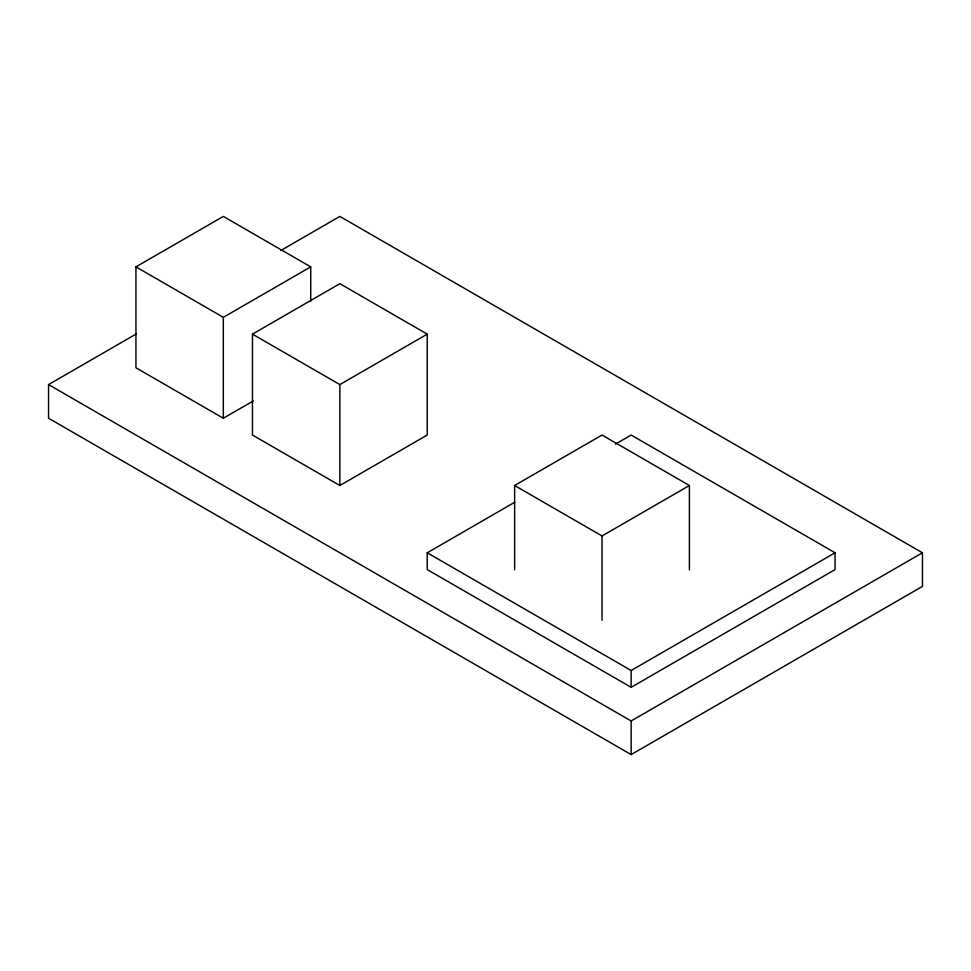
<?xml version="1.0" encoding="UTF-8"?>
<svg xmlns="http://www.w3.org/2000/svg" width="971" height="971" viewBox="0 0 971 971"><rect width="100%" height="100%" fill="white"/><g stroke="black" fill="none" stroke-linecap="round" stroke-linejoin="round"><path stroke-width="1.46" d="M253.334 400.914L223.33 418.234L135.94 367.778L135.94 266.867L223.33 216.412L310.72 266.867L310.72 301.508M280.801 250.506L339.85 216.412L922.45 552.778L922.45 586.411L631.15 754.588L48.55 418.234L48.55 384.589L136.462 333.83M135.94 266.867L223.33 317.323L310.72 266.867M252.46 334.133L339.85 283.678L427.24 334.133L427.24 435.044L339.85 485.5L252.46 435.044L252.46 334.133L339.85 384.589L427.24 334.133M514.63 569.843L514.63 485.5L602.02 435.044L689.41 485.5L689.41 569.843M615.468 444.099L631.15 435.044L835.06 552.778L835.06 569.589L631.15 687.322L427.24 569.589L427.24 552.778L514.812 502.213M514.63 485.5L602.02 535.956L689.41 485.5M427.24 552.778L631.15 670.5L835.06 552.778M48.55 384.589L631.15 720.955L922.45 552.778M631.15 670.5L631.15 687.322M631.15 720.955L631.15 754.588M602.02 535.956L602.02 620.299M339.85 384.589L339.85 485.5M223.33 317.323L223.33 418.234"/></g></svg>
